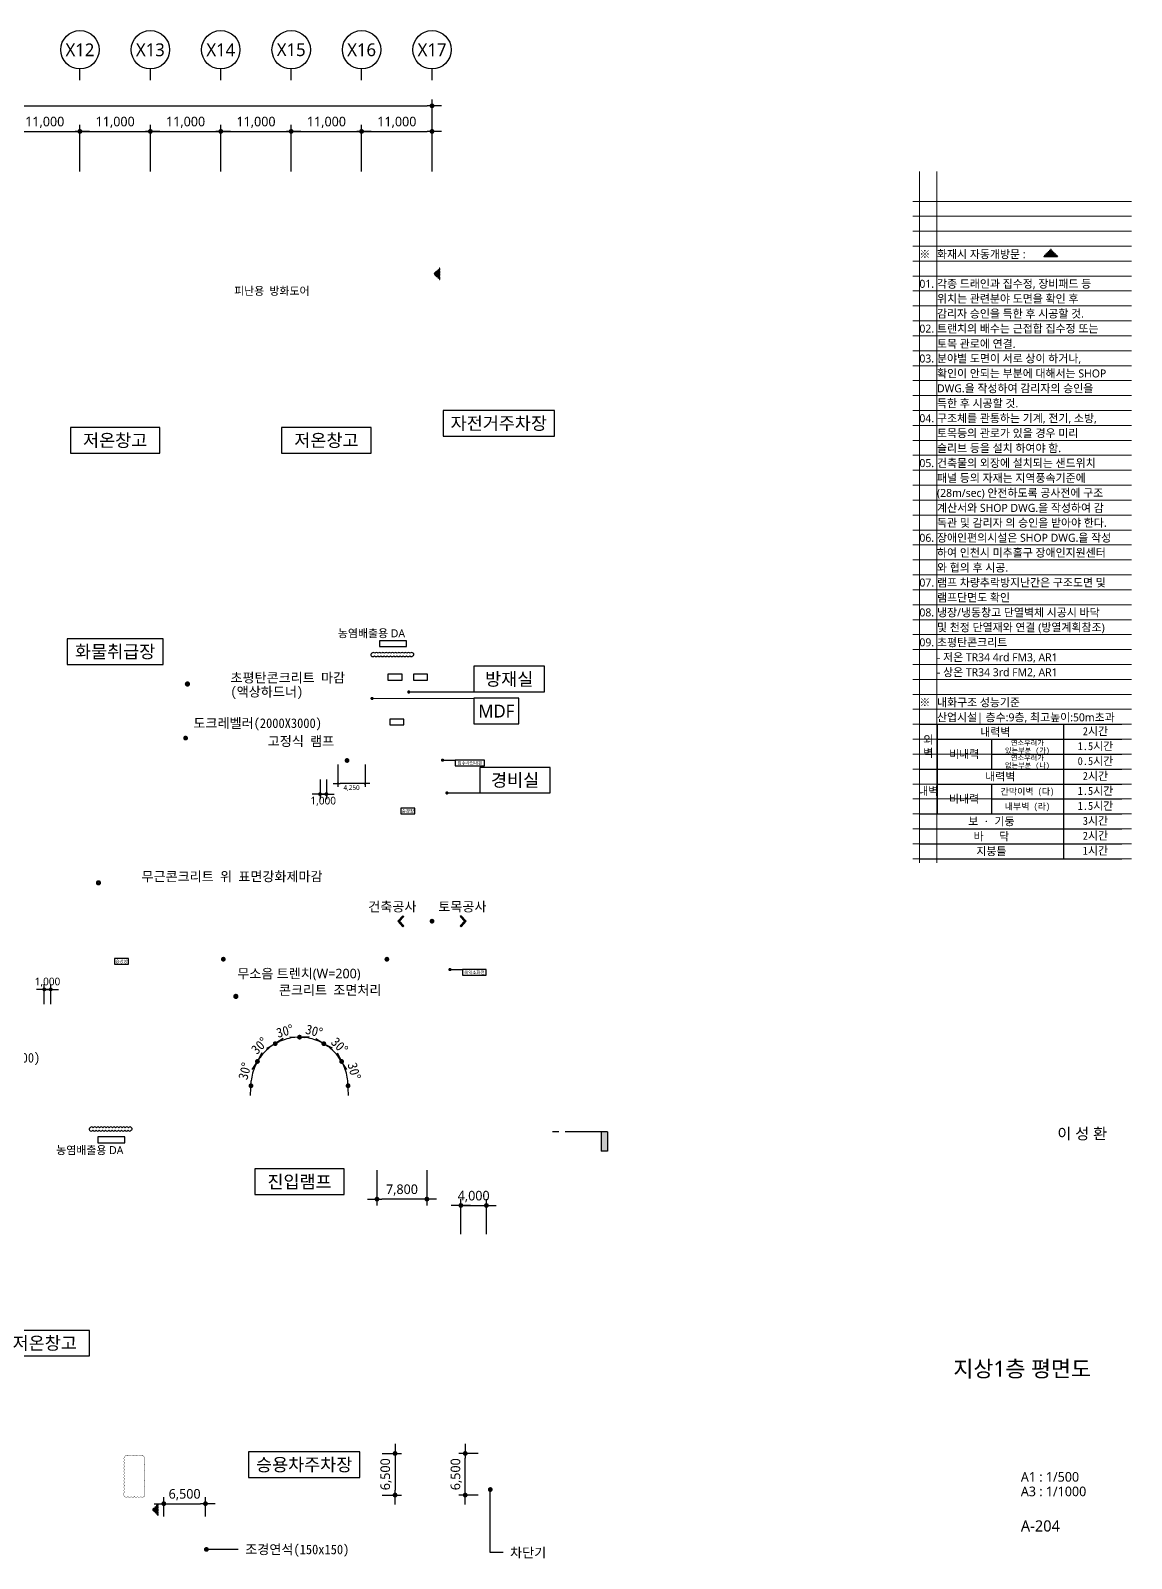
# Model space of a CAD drawing. Header units: millimetres. Extents: x 3546612 to 5615882, y 547008 to 3162891.
# Drawn here: x 4979396 to 5151369, y 1439266 to 1677891 of the extents above; entities that cross this region are included whole.
import ezdxf
from ezdxf.enums import TextEntityAlignment as Align

# ---------------------------------------------------------------- set-up
doc = ezdxf.new("R2010")
doc.units = ezdxf.units.MM
doc.linetypes.add('DASHDOTX2', pattern=[2, 1, -0.5, 0, -0.5])
for name, color, linetype, lineweight in [('A-AXIS-BUBL', 7, 'Continuous', 25), ('A-BORD-TEXT', 3, 'Continuous', 25), ('A-DIMS', 7, 'Continuous', 25), ('A-MKXS-LEAD', 7, 'Continuous', 25), ('A-MKXS-MAK1', 3, 'Continuous', 25), ('A-MKXS-MAK2', 3, 'DASHDOTX2', 25), ('A-MKXS-TEXT1', 3, 'Continuous', 25), ('A-XXXX-SYMB', 7, 'Continuous', 25), ('A-XXXX-TXT2', 3, 'Continuous', 25), ('REV-202205', 20, 'Continuous', 25)]:
    doc.layers.add(name, color=color, linetype=linetype, lineweight=lineweight)
doc.layers.add('A-XXXX-NPLT', color=144, linetype='Continuous', lineweight=15, plot=False)
doc.styles.add('HY울릉도L', font='')
doc.styles.add('XR-평면도$0$맑은 고딕', font='malgun.ttf')
doc.styles.add('돋움', font='')
doc.styles.add('돋움체', font='')
doc.styles.add('맑은 고딕', font='malgun.ttf')
doc.styles.add('맑은고딕', font='malgun.ttf')
doc.styles.get('HY울릉도L').set_extended_font_data('HYwulM')
doc.styles.get('돋움').set_extended_font_data('DotumChe')
doc.styles.get('돋움체').set_extended_font_data('DotumChe')
doc.dimstyles.new('CDIM', dxfattribs={"dimtxt": 3, "dimasz": 1.5, "dimexe": 2, "dimexo": 1, "dimgap": 1, "dimtad": 1, "dimdec": 0, "dimrnd": 0.5, "dimzin": 0, "dimdsep": 32, "dimlunit": 6, "dimtxsty": 'HY울릉도L', "dimblk1": '_CIDOT', "dimblk2": '_CIDOT', "dimsah": 1, "dimcen": 5.5, "dimclrd": 2, "dimclre": 2, "dimclrt": 7, "dimadec": 0, "dimazin": 0, "dimtfac": 1, "dimtdec": 0, "dimtix": 1, "dimtmove": 2, "dimatfit": 1, "dimldrblk": '_CIDOT', "dimfxl": 1, "dimtolj": 1, "dimtzin": 0, "dimlwd": -1, "dimarcsym": 0})

# ---------------------------------------------------------------- blocks, each defined once
blk = doc.blocks.new('_CIDOT')
at = {"color": 0, "linetype": 'ByBlock'}
blk.add_line((2, 0), (-1, 0), dxfattribs=at)
at = {"color": 0, "linetype": 'ByBlock', "const_width": 0.5}
blk.add_lwpolyline([(-0.25, 0, 1), (0.25, 0, 1)], format="xyb", close=True, dxfattribs=at)
blk = doc.blocks.new('*D38')
at = {"layer": 'A-DIMS', "lineweight": -2, "transparency": 16777216}
for p, q in [((236693, 255621), (236693, 262871)), ((247693, 255621), (247693, 262871))]:
    blk.add_line(p, q, dxfattribs=at)
at = {"layer": 'A-DIMS', "transparency": 16777216}
blk.add_line((237443, 261871), (246943, 261871), dxfattribs=at)
at = {"layer": 'A-DIMS', "transparency": 16777216, "xscale": 750, "yscale": 750, "zscale": 750, "rotation": 180}
blk.add_blockref('_CIDOT', (236693, 261871), dxfattribs=at)
at = {"layer": 'A-DIMS', "transparency": 16777216, "xscale": 750, "yscale": 750, "zscale": 750}
blk.add_blockref('_CIDOT', (247693, 261871), dxfattribs=at)
at = {"layer": 'A-DIMS', "color": 3, "transparency": 16777216, "insert": (242193, 263275), "char_height": 1500, "attachment_point": 5, "style": '맑은고딕'}
blk.add_mtext('\\A1;11,000', dxfattribs=at)
blk = doc.blocks.new('*D39')
at = {"layer": 'A-DIMS', "lineweight": -2, "transparency": 16777216}
for p, q in [((247693, 255621), (247693, 262871)), ((258693, 255621), (258693, 262871))]:
    blk.add_line(p, q, dxfattribs=at)
at = {"layer": 'A-DIMS', "transparency": 16777216}
blk.add_line((248443, 261871), (257943, 261871), dxfattribs=at)
at = {"layer": 'A-DIMS', "transparency": 16777216, "xscale": 750, "yscale": 750, "zscale": 750, "rotation": 180}
blk.add_blockref('_CIDOT', (247693, 261871), dxfattribs=at)
at = {"layer": 'A-DIMS', "transparency": 16777216, "xscale": 750, "yscale": 750, "zscale": 750}
blk.add_blockref('_CIDOT', (258693, 261871), dxfattribs=at)
at = {"layer": 'A-DIMS', "color": 3, "transparency": 16777216, "insert": (253193, 263275), "char_height": 1500, "attachment_point": 5, "style": '맑은고딕'}
blk.add_mtext('\\A1;11,000', dxfattribs=at)
blk = doc.blocks.new('*D40')
at = {"layer": 'A-DIMS', "lineweight": -2, "transparency": 16777216}
for p, q in [((258693, 255621), (258693, 262871)), ((269693, 255621), (269693, 262871))]:
    blk.add_line(p, q, dxfattribs=at)
at = {"layer": 'A-DIMS', "transparency": 16777216}
blk.add_line((259443, 261871), (268943, 261871), dxfattribs=at)
at = {"layer": 'A-DIMS', "transparency": 16777216, "xscale": 750, "yscale": 750, "zscale": 750, "rotation": 180}
blk.add_blockref('_CIDOT', (258693, 261871), dxfattribs=at)
at = {"layer": 'A-DIMS', "transparency": 16777216, "xscale": 750, "yscale": 750, "zscale": 750}
blk.add_blockref('_CIDOT', (269693, 261871), dxfattribs=at)
at = {"layer": 'A-DIMS', "color": 3, "transparency": 16777216, "insert": (264193, 263275), "char_height": 1500, "attachment_point": 5, "style": '맑은고딕'}
blk.add_mtext('\\A1;11,000', dxfattribs=at)
blk = doc.blocks.new('*D41')
at = {"layer": 'A-DIMS', "lineweight": -2, "transparency": 16777216}
for p, q in [((269693, 255621), (269693, 262871)), ((280693, 255621), (280693, 262871))]:
    blk.add_line(p, q, dxfattribs=at)
at = {"layer": 'A-DIMS', "transparency": 16777216}
blk.add_line((270443, 261871), (279943, 261871), dxfattribs=at)
at = {"layer": 'A-DIMS', "transparency": 16777216, "xscale": 750, "yscale": 750, "zscale": 750, "rotation": 180}
blk.add_blockref('_CIDOT', (269693, 261871), dxfattribs=at)
at = {"layer": 'A-DIMS', "transparency": 16777216, "xscale": 750, "yscale": 750, "zscale": 750}
blk.add_blockref('_CIDOT', (280693, 261871), dxfattribs=at)
at = {"layer": 'A-DIMS', "color": 3, "transparency": 16777216, "insert": (275193, 263275), "char_height": 1500, "attachment_point": 5, "style": '맑은고딕'}
blk.add_mtext('\\A1;11,000', dxfattribs=at)
blk = doc.blocks.new('*D42')
at = {"layer": 'A-DIMS', "lineweight": -2, "transparency": 16777216}
for p, q in [((280693, 255621), (280693, 262871)), ((291693, 255621), (291693, 262871))]:
    blk.add_line(p, q, dxfattribs=at)
at = {"layer": 'A-DIMS', "transparency": 16777216}
blk.add_line((281443, 261871), (290943, 261871), dxfattribs=at)
at = {"layer": 'A-DIMS', "transparency": 16777216, "xscale": 750, "yscale": 750, "zscale": 750, "rotation": 180}
blk.add_blockref('_CIDOT', (280693, 261871), dxfattribs=at)
at = {"layer": 'A-DIMS', "transparency": 16777216, "xscale": 750, "yscale": 750, "zscale": 750}
blk.add_blockref('_CIDOT', (291693, 261871), dxfattribs=at)
at = {"layer": 'A-DIMS', "color": 3, "transparency": 16777216, "insert": (286193, 263275), "char_height": 1500, "attachment_point": 5, "style": '맑은고딕'}
blk.add_mtext('\\A1;11,000', dxfattribs=at)
blk = doc.blocks.new('*D43')
at = {"layer": 'A-DIMS', "lineweight": -2, "transparency": 16777216}
for p, q in [((126693, 255621), (126693, 266871)), ((302693, 255621), (302693, 266871))]:
    blk.add_line(p, q, dxfattribs=at)
at = {"layer": 'A-DIMS', "transparency": 16777216}
blk.add_line((127443, 265871), (301943, 265871), dxfattribs=at)
at = {"layer": 'A-DIMS', "transparency": 16777216, "xscale": 750, "yscale": 750, "zscale": 750, "rotation": 180}
blk.add_blockref('_CIDOT', (126693, 265871), dxfattribs=at)
at = {"layer": 'A-DIMS', "transparency": 16777216, "xscale": 750, "yscale": 750, "zscale": 750}
blk.add_blockref('_CIDOT', (302693, 265871), dxfattribs=at)
at = {"layer": 'A-DIMS', "color": 3, "transparency": 16777216, "insert": (214693, 267275), "char_height": 1500, "attachment_point": 5, "style": '맑은고딕'}
blk.add_mtext('\\A1;176,000', dxfattribs=at)
blk = doc.blocks.new('*D44')
at = {"layer": 'A-DIMS', "lineweight": -2, "transparency": 16777216}
for p, q in [((291693, 255621), (291693, 262871)), ((302693, 255621), (302693, 262871))]:
    blk.add_line(p, q, dxfattribs=at)
at = {"layer": 'A-DIMS', "transparency": 16777216}
blk.add_line((292443, 261871), (301943, 261871), dxfattribs=at)
at = {"layer": 'A-DIMS', "transparency": 16777216, "xscale": 750, "yscale": 750, "zscale": 750, "rotation": 180}
blk.add_blockref('_CIDOT', (291693, 261871), dxfattribs=at)
at = {"layer": 'A-DIMS', "transparency": 16777216, "xscale": 750, "yscale": 750, "zscale": 750}
blk.add_blockref('_CIDOT', (302693, 261871), dxfattribs=at)
at = {"layer": 'A-DIMS', "color": 3, "transparency": 16777216, "insert": (297193, 263275), "char_height": 1500, "attachment_point": 5, "style": '맑은고딕'}
blk.add_mtext('\\A1;11,000', dxfattribs=at)
blk = doc.blocks.new('글_일반주차')
at = {"layer": 'A-XXXX-TXT2', "color": 0}
blk.add_lwpolyline([(-8700, -2000), (8700, -2000), (8700, 2000), (-8700, 2000)], close=True, dxfattribs=at)
at = {"layer": 'A-XXXX-TXT2', "style": '맑은고딕'}
blk.add_text('승용차주차장', height=2000, dxfattribs=at).set_placement((0, 0), align=Align.MIDDLE_CENTER)
blk = doc.blocks.new('글_방재실')
at = {"layer": 'A-XXXX-TXT2', "color": 0}
blk.add_lwpolyline([(-5500, -2000), (5500, -2000), (5500, 2000), (-5500, 2000)], close=True, dxfattribs=at)
at = {"layer": 'A-XXXX-TXT2', "style": '맑은고딕'}
blk.add_text('방재실', height=2000, dxfattribs=at).set_placement((0, 0), align=Align.MIDDLE_CENTER)
blk = doc.blocks.new('글_MDF')
at = {"layer": 'A-XXXX-TXT2', "color": 0}
blk.add_lwpolyline([(-3500, -2000), (3500, -2000), (3500, 2000), (-3500, 2000)], close=True, dxfattribs=at)
at = {"layer": 'A-XXXX-TXT2', "style": '맑은고딕'}
blk.add_text('MDF', height=2000, dxfattribs=at).set_placement((0, 0), align=Align.MIDDLE_CENTER)
blk = doc.blocks.new('글_자전거주차장')
at = {"layer": 'A-XXXX-TXT2', "color": 0}
blk.add_lwpolyline([(-8700, -2000), (8700, -2000), (8700, 2000), (-8700, 2000)], close=True, dxfattribs=at)
at = {"layer": 'A-XXXX-TXT2', "style": '맑은고딕'}
blk.add_text('자전거주차장', height=2000, dxfattribs=at).set_placement((0, 0), align=Align.MIDDLE_CENTER)
blk = doc.blocks.new('*D85')
at = {"layer": 'A-DIMS', "transparency": 16777216}
for p, q in [((5045862, 1494391), (5045112, 1494391)), ((5046612, 1494391), (5050612, 1494391)), ((5051362, 1494391), (5052112, 1494391))]:
    blk.add_line(p, q, dxfattribs=at)
at = {"layer": 'A-DIMS', "lineweight": -2, "transparency": 16777216}
for p, q in [((5046612, 1489891), (5046612, 1495391)), ((5050612, 1489891), (5050612, 1495391))]:
    blk.add_line(p, q, dxfattribs=at)
at = {"layer": 'A-DIMS', "transparency": 16777216, "xscale": 750, "yscale": 750, "zscale": 750}
blk.add_blockref('_CIDOT', (5046612, 1494391), dxfattribs=at)
at = {"layer": 'A-DIMS', "transparency": 16777216, "xscale": 750, "yscale": 750, "zscale": 750, "rotation": 180}
blk.add_blockref('_CIDOT', (5050612, 1494391), dxfattribs=at)
at = {"layer": 'A-DIMS', "color": 3, "transparency": 16777216, "insert": (5048612, 1495792), "char_height": 1500, "attachment_point": 5, "style": '맑은고딕'}
blk.add_mtext('\\A1;4,000', dxfattribs=at)
blk = doc.blocks.new('*D86')
at = {"layer": 'A-DIMS', "lineweight": -2, "transparency": 16777216}
for p, q in [((5034335, 1455666), (5037335, 1455666)), ((5034335, 1449166), (5037335, 1449166))]:
    blk.add_line(p, q, dxfattribs=at)
at = {"layer": 'A-DIMS', "transparency": 16777216}
blk.add_line((5036335, 1454916), (5036335, 1449916), dxfattribs=at)
at = {"layer": 'A-DIMS', "transparency": 16777216, "xscale": 750, "yscale": 750, "zscale": 750}
for p, rotation in [((5036335, 1455666), 90), ((5036335, 1449166), 270)]:
    blk.add_blockref('_CIDOT', p, dxfattribs=dict(at, rotation=rotation))
at = {"layer": 'A-DIMS', "color": 3, "transparency": 16777216, "insert": (5034934, 1452416), "char_height": 1500, "attachment_point": 5, "rotation": 90, "style": '맑은고딕'}
blk.add_mtext('\\A1;6,500', dxfattribs=at)
blk = doc.blocks.new('*D87')
at = {"layer": 'A-DIMS', "lineweight": -2, "transparency": 16777216}
for p, q in [((5049301, 1455666), (5046301, 1455666)), ((5049301, 1449166), (5046301, 1449166))]:
    blk.add_line(p, q, dxfattribs=at)
at = {"layer": 'A-DIMS', "transparency": 16777216}
blk.add_line((5047301, 1449916), (5047301, 1454916), dxfattribs=at)
at = {"layer": 'A-DIMS', "transparency": 16777216, "xscale": 750, "yscale": 750, "zscale": 750}
for p, rotation in [((5047301, 1455666), 90), ((5047301, 1449166), 270)]:
    blk.add_blockref('_CIDOT', p, dxfattribs=dict(at, rotation=rotation))
at = {"layer": 'A-DIMS', "color": 3, "transparency": 16777216, "insert": (5045900, 1452416), "char_height": 1500, "attachment_point": 5, "rotation": 90, "style": '맑은고딕'}
blk.add_mtext('\\A1;6,500', dxfattribs=at)
blk = doc.blocks.new('*D90')
at = {"layer": 'A-DIMS', "lineweight": -2, "transparency": 16777216}
for p, q in [((5000212, 1445819), (5000212, 1448819)), ((5006712, 1445819), (5006712, 1448819))]:
    blk.add_line(p, q, dxfattribs=at)
at = {"layer": 'A-DIMS', "transparency": 16777216}
blk.add_line((5000962, 1447819), (5005962, 1447819), dxfattribs=at)
at = {"layer": 'A-DIMS', "transparency": 16777216, "xscale": 750, "yscale": 750, "zscale": 750, "rotation": 180}
blk.add_blockref('_CIDOT', (5000212, 1447819), dxfattribs=at)
at = {"layer": 'A-DIMS', "transparency": 16777216, "xscale": 750, "yscale": 750, "zscale": 750}
blk.add_blockref('_CIDOT', (5006712, 1447819), dxfattribs=at)
at = {"layer": 'A-DIMS', "color": 3, "transparency": 16777216, "insert": (5003462, 1449220), "char_height": 1500, "attachment_point": 5, "style": '맑은고딕'}
blk.add_mtext('\\A1;6,500', dxfattribs=at)
blk = doc.blocks.new('글_경비실')
at = {"layer": 'A-XXXX-TXT2', "color": 0}
blk.add_lwpolyline([(0, 0), (11000, 0), (11000, 4000), (0, 4000)], close=True, dxfattribs=at)
at = {"layer": 'A-XXXX-TXT2', "style": '맑은고딕'}
blk.add_text('경비실', height=2000, dxfattribs=at).set_placement((5500, 2000), align=Align.MIDDLE_CENTER)
blk = doc.blocks.new('글_진입램프')
at = {"layer": 'A-XXXX-TXT2', "color": 0}
blk.add_lwpolyline([(-7000, -2000), (7000, -2000), (7000, 2000), (-7000, 2000)], close=True, dxfattribs=at)
at = {"layer": 'A-XXXX-TXT2', "style": '맑은고딕'}
blk.add_text('진입램프', height=2000, dxfattribs=at).set_placement((0, 0), align=Align.MIDDLE_CENTER)
blk = doc.blocks.new('글_승강장')
at = {"layer": 'A-XXXX-TXT2', "color": 0, "ltscale": 100}
blk.add_lwpolyline([(-1100, 450), (-1100, -450), (1100, -450), (1100, 450)], close=True, dxfattribs=at)
at = {"layer": 'A-XXXX-TXT2', "ltscale": 100, "style": 'XR-평면도$0$맑은 고딕'}
blk.add_text('승강장', height=500, dxfattribs=at).set_placement((0, 0), align=Align.MIDDLE_CENTER)
blk = doc.blocks.new('*D141')
at = {"layer": 'A-DIMS', "lineweight": -2, "transparency": 16777216}
for p, q in [((5024612, 1560940), (5024612, 1557840)), ((5025612, 1560940), (5025612, 1557840))]:
    blk.add_line(p, q, dxfattribs=at)
at = {"layer": 'A-DIMS', "transparency": 16777216}
for p, q in [((5024012, 1558640), (5023412, 1558640)), ((5025612, 1558640), (5024612, 1558640)), ((5026212, 1558640), (5026812, 1558640))]:
    blk.add_line(p, q, dxfattribs=at)
at = {"layer": 'A-DIMS', "transparency": 16777216, "xscale": 600, "yscale": 600, "zscale": 600}
blk.add_blockref('_CIDOT', (5024612, 1558640), dxfattribs=at)
at = {"layer": 'A-DIMS', "transparency": 16777216, "xscale": 600, "yscale": 600, "zscale": 600, "rotation": 180}
blk.add_blockref('_CIDOT', (5025612, 1558640), dxfattribs=at)
at = {"layer": 'A-DIMS', "color": 3, "transparency": 16777216, "insert": (5025112, 1557516), "char_height": 1200, "attachment_point": 5, "style": '맑은고딕'}
blk.add_mtext('\\A1;1,000', dxfattribs=at)
blk = doc.blocks.new('*D142')
at = {"layer": 'A-DIMS', "transparency": 16777216}
for p, q in [((4980942, 1528142), (4980342, 1528142)), ((4981542, 1528142), (4982542, 1528142)), ((4983142, 1528142), (4983742, 1528142))]:
    blk.add_line(p, q, dxfattribs=at)
at = {"layer": 'A-DIMS', "lineweight": -2, "transparency": 16777216}
for p, q in [((4981542, 1525842), (4981542, 1528942)), ((4982542, 1525842), (4982542, 1528942))]:
    blk.add_line(p, q, dxfattribs=at)
at = {"layer": 'A-DIMS', "transparency": 16777216, "xscale": 600, "yscale": 600, "zscale": 600}
blk.add_blockref('_CIDOT', (4981542, 1528142), dxfattribs=at)
at = {"layer": 'A-DIMS', "transparency": 16777216, "xscale": 600, "yscale": 600, "zscale": 600, "rotation": 180}
blk.add_blockref('_CIDOT', (4982542, 1528142), dxfattribs=at)
at = {"layer": 'A-DIMS', "color": 3, "transparency": 16777216, "insert": (4982042, 1529266), "char_height": 1200, "attachment_point": 5, "style": '맑은고딕'}
blk.add_mtext('\\A1;1,000', dxfattribs=at)
blk = doc.blocks.new('*D145')
at = {"layer": 'A-DIMS', "lineweight": -2, "transparency": 16777216}
for p, q in [((5033512, 1499891), (5033512, 1494391)), ((5041312, 1499891), (5041312, 1494391))]:
    blk.add_line(p, q, dxfattribs=at)
at = {"layer": 'A-DIMS', "transparency": 16777216}
blk.add_line((5040562, 1495391), (5034262, 1495391), dxfattribs=at)
at = {"layer": 'A-DIMS', "transparency": 16777216, "xscale": 750, "yscale": 750, "zscale": 750, "rotation": 180}
blk.add_blockref('_CIDOT', (5033512, 1495391), dxfattribs=at)
at = {"layer": 'A-DIMS', "transparency": 16777216, "xscale": 750, "yscale": 750, "zscale": 750}
blk.add_blockref('_CIDOT', (5041312, 1495391), dxfattribs=at)
at = {"layer": 'A-DIMS', "color": 3, "transparency": 16777216, "insert": (5037412, 1496792), "char_height": 1500, "attachment_point": 5, "style": '맑은고딕'}
blk.add_mtext('\\A1;7,800', dxfattribs=at)
blk = doc.blocks.new('*D149')
at = {"layer": 'A-DIMS', "lineweight": -2, "transparency": 16777216}
for p, q in [((5027412, 1563282), (5027412, 1559791)), ((5031662, 1563282), (5031662, 1559791))]:
    blk.add_line(p, q, dxfattribs=at)
at = {"layer": 'A-DIMS', "transparency": 16777216}
blk.add_line((5031287, 1560291), (5027787, 1560291), dxfattribs=at)
at = {"layer": 'A-DIMS', "transparency": 16777216, "xscale": 375, "yscale": 375, "zscale": 375, "rotation": 180}
blk.add_blockref('_CIDOT', (5027412, 1560291), dxfattribs=at)
at = {"layer": 'A-DIMS', "transparency": 16777216, "xscale": 375, "yscale": 375, "zscale": 375}
blk.add_blockref('_CIDOT', (5031662, 1560291), dxfattribs=at)
at = {"layer": 'A-DIMS', "color": 3, "transparency": 16777216, "insert": (5029537, 1559591), "char_height": 750, "attachment_point": 5, "style": '맑은고딕'}
blk.add_mtext('\\A1;4,250', dxfattribs=at)
blk = doc.blocks.new('*D155')
at = {"layer": 'A-DIMS', "transparency": 16777216}
blk.add_arc((5021412, 1513091), 7587, 35.666, 54.334, dxfattribs=at)
at = {"layer": 'A-DIMS', "transparency": 16777216, "xscale": 750, "yscale": 750, "zscale": 750}
for p, rotation in [((5025205, 1519662), 147.1669975516748), ((5027983, 1516885), 302.8330024483242)]:
    blk.add_blockref('_CIDOT', p, dxfattribs=dict(at, rotation=rotation))
at = {"layer": 'A-DIMS', "color": 3, "transparency": 16777216, "insert": (5027661, 1519341), "char_height": 1500, "attachment_point": 5, "rotation": 315, "style": '돋움'}
blk.add_mtext('\\A1;30°', dxfattribs=at)
blk = doc.blocks.new('*D156')
at = {"layer": 'A-DIMS', "transparency": 16777216}
blk.add_arc((5021412, 1513091), 7587, 5.666, 24.334, dxfattribs=at)
at = {"layer": 'A-DIMS', "transparency": 16777216, "xscale": 750, "yscale": 750, "zscale": 750}
for p, rotation in [((5027983, 1516885), 117.1669978841367), ((5028999, 1513091), 272.8330021158632)]:
    blk.add_blockref('_CIDOT', p, dxfattribs=dict(at, rotation=rotation))
at = {"layer": 'A-DIMS', "color": 3, "transparency": 16777216, "insert": (5029949, 1515379), "char_height": 1500, "attachment_point": 5, "rotation": 285, "style": '돋움'}
blk.add_mtext('\\A1;30°', dxfattribs=at)
blk = doc.blocks.new('*D157')
at = {"layer": 'A-DIMS', "transparency": 16777216}
blk.add_arc((5021412, 1513091), 7587, 65.666, 84.334, dxfattribs=at)
at = {"layer": 'A-DIMS', "transparency": 16777216, "xscale": 750, "yscale": 750, "zscale": 750}
for p, rotation in [((5021412, 1520678), 177.1669975516747), ((5025205, 1519662), 332.8330024483258)]:
    blk.add_blockref('_CIDOT', p, dxfattribs=dict(at, rotation=rotation))
at = {"layer": 'A-DIMS', "color": 3, "transparency": 16777216, "insert": (5023699, 1521628), "char_height": 1500, "attachment_point": 5, "rotation": 345, "style": '돋움'}
blk.add_mtext('\\A1;30°', dxfattribs=at)
blk = doc.blocks.new('*D158')
at = {"layer": 'A-DIMS', "transparency": 16777216}
blk.add_arc((5021412, 1513091), 7587, 125.666, 144.334, dxfattribs=at)
at = {"layer": 'A-DIMS', "transparency": 16777216, "xscale": 750, "yscale": 750, "zscale": 750}
for p, rotation in [((5017618, 1519662), 32.8330024483252), ((5014841, 1516885), 237.1669975516752)]:
    blk.add_blockref('_CIDOT', p, dxfattribs=dict(at, rotation=rotation))
at = {"layer": 'A-DIMS', "color": 3, "transparency": 16777216, "insert": (5015162, 1519341), "char_height": 1500, "attachment_point": 5, "rotation": 45, "style": '돋움'}
blk.add_mtext('\\A1;30°', dxfattribs=at)
blk = doc.blocks.new('*D159')
at = {"layer": 'A-DIMS', "transparency": 16777216}
blk.add_arc((5021412, 1513091), 7587, 155.666, 174.334, dxfattribs=at)
at = {"layer": 'A-DIMS', "transparency": 16777216, "xscale": 750, "yscale": 750, "zscale": 750}
for p, rotation in [((5014841, 1516885), 62.83300211586568), ((5013825, 1513091), 267.1669978841344)]:
    blk.add_blockref('_CIDOT', p, dxfattribs=dict(at, rotation=rotation))
at = {"layer": 'A-DIMS', "color": 3, "transparency": 16777216, "insert": (5012875, 1515379), "char_height": 1500, "attachment_point": 5, "rotation": 75, "style": '돋움'}
blk.add_mtext('\\A1;30°', dxfattribs=at)
blk = doc.blocks.new('*D160')
at = {"layer": 'A-DIMS', "transparency": 16777216}
blk.add_arc((5021412, 1513091), 7587, 95.666, 114.334, dxfattribs=at)
at = {"layer": 'A-DIMS', "transparency": 16777216, "xscale": 750, "yscale": 750, "zscale": 750}
for p, rotation in [((5017618, 1519662), 207.166997551675), ((5021412, 1520678), 2.833002448324718)]:
    blk.add_blockref('_CIDOT', p, dxfattribs=dict(at, rotation=rotation))
at = {"layer": 'A-DIMS', "color": 3, "transparency": 16777216, "insert": (5019124, 1521628), "char_height": 1500, "attachment_point": 5, "rotation": 15, "style": '돋움'}
blk.add_mtext('\\A1;30°', dxfattribs=at)
blk = doc.blocks.new('글_저온창고')
at = {"layer": 'A-XXXX-TXT2', "color": 0}
blk.add_lwpolyline([(-7000, -2000), (7000, -2000), (7000, 2000), (-7000, 2000)], close=True, dxfattribs=at)
at = {"layer": 'A-XXXX-TXT2', "style": '맑은고딕'}
blk.add_text('저온창고', height=2000, dxfattribs=at).set_placement((0, 0), align=Align.MIDDLE_CENTER)
blk = doc.blocks.new('글_입주사입간판')
at = {"layer": 'A-XXXX-TXT2', "color": 0, "ltscale": 100}
blk.add_lwpolyline([(-2300, 450), (-2300, -450), (2300, -450), (2300, 450)], close=True, dxfattribs=at)
at = {"layer": 'A-XXXX-TXT2', "ltscale": 100, "style": 'XR-평면도$0$맑은 고딕'}
blk.add_text('입주사안내판', height=500, dxfattribs=at).set_placement((0, 0), align=Align.MIDDLE_CENTER)
blk = doc.blocks.new('글_옥외소화전')
at = {"layer": 'A-XXXX-TXT2', "color": 0, "ltscale": 100}
blk.add_lwpolyline([(-1850, 450), (-1850, -450), (1850, -450), (1850, 450)], close=True, dxfattribs=at)
at = {"layer": 'A-XXXX-TXT2', "ltscale": 100, "style": 'XR-평면도$0$맑은 고딕'}
blk.add_text('옥외소화전', height=500, dxfattribs=at).set_placement((0, 0), align=Align.MIDDLE_CENTER)
blk = doc.blocks.new('ARROW2')
blk.add_lwpolyline([(0, 0.87), (0.74, 0), (0, -0.87), (0.15, -1), (1, 0), (0.15, 1)], close=True)
for points in [[(0, 0.87), (0.15, 1), (0.74, 0), (1, 0)], [(0.74, 0), (1, 0), (0, -0.87), (0.15, -1)]]:
    blk.add_solid(points)
blk = doc.blocks.new('A$C46A32BF9')
at = {"layer": 'A-MKXS-MAK1'}
blk.add_hatch(color=256, dxfattribs=at).paths.add_polyline_path([(329116, 102621), (330116, 102621), (330116, 105621), (329116, 105621)])
for p, q in [((322486, 105621), (321486, 105621)), ((330116, 105621), (323486, 105621)), ((329116, 105621), (329116, 102621)), ((330116, 105621), (330116, 102621)), ((330116, 102621), (329116, 102621))]:
    blk.add_line(p, q, dxfattribs=at)
blk = doc.blocks.new('NOTE(220317)')
at = {"layer": 'A-XXXX-NPLT'}
for p, q in [((1010649.8, 179732.7), (1010649.8, 175412.7)), ((1010759.8, 179732.7), (1010759.8, 175412.7)), ((1010609.8, 179546.1), (1011974.8, 179546.1)), ((1010609.8, 179452.7), (1011974.8, 179452.7)), ((1010609.8, 179359.4), (1011974.8, 179359.4)), ((1010609.8, 179266.1), (1011974.8, 179266.1)), ((1010609.8, 179172.7), (1011974.8, 179172.7)), ((1010609.8, 179079.4), (1011974.8, 179079.4)), ((1010609.8, 178986.1), (1011974.8, 178986.1)), ((1010609.8, 178892.7), (1011974.8, 178892.7)), ((1010609.8, 178799.4), (1011974.8, 178799.4)), ((1010609.8, 178706.1), (1011974.8, 178706.1)), ((1010609.8, 178612.7), (1011974.8, 178612.7)), ((1010609.8, 178519.4), (1011974.8, 178519.4)), ((1010609.8, 178426.1), (1011974.8, 178426.1)), ((1010609.8, 178332.7), (1011974.8, 178332.7)), ((1010609.8, 178239.4), (1011974.8, 178239.4)), ((1010609.8, 178146.1), (1011974.8, 178146.1)), ((1010609.8, 178052.7), (1011974.8, 178052.7)), ((1010609.8, 177959.4), (1011974.8, 177959.4)), ((1010609.8, 177866.1), (1011974.8, 177866.1)), ((1010609.8, 177772.7), (1011974.8, 177772.7)), ((1010609.8, 177679.4), (1011974.8, 177679.4)), ((1010609.8, 177586.1), (1011974.8, 177586.1)), ((1010609.8, 177492.7), (1011974.8, 177492.7)), ((1010609.8, 177399.4), (1011974.8, 177399.4)), ((1010609.8, 177306.1), (1011974.8, 177306.1)), ((1010609.8, 177212.7), (1011974.8, 177212.7)), ((1010609.8, 177119.4), (1011974.8, 177119.4)), ((1010609.8, 177026.1), (1011974.8, 177026.1)), ((1010609.8, 176932.7), (1011974.8, 176932.7)), ((1010609.8, 176839.4), (1011974.8, 176839.4)), ((1010609.8, 176746.1), (1011974.8, 176746.1)), ((1010609.8, 176652.7), (1011974.8, 176652.7)), ((1010609.8, 176559.4), (1011974.8, 176559.4)), ((1010609.8, 176466.1), (1011974.8, 176466.1)), ((1010609.8, 176372.7), (1011974.8, 176372.7)), ((1010609.8, 176279.4), (1011974.8, 176279.4)), ((1010609.8, 176186.1), (1011974.8, 176186.1)), ((1010609.8, 176092.7), (1011974.8, 176092.7)), ((1010609.8, 175999.4), (1011974.8, 175999.4)), ((1010609.8, 175906.1), (1011974.8, 175906.1)), ((1010609.8, 175812.7), (1011974.8, 175812.7)), ((1010609.8, 175719.4), (1011974.8, 175719.4)), ((1010609.8, 175626.1), (1011974.8, 175626.1)), ((1010609.8, 175532.7), (1011974.8, 175532.7)), ((1010609.8, 175439.4), (1011974.8, 175439.4))]:
    blk.add_line(p, q, dxfattribs=at)
blk = doc.blocks.new('NOTE_평면도')
h = blk.add_hatch(color=240)
h.dxf.hatch_style = 1
h.paths.add_polyline_path([(8008.9, 4986.8), (7986.9, 5008.8), (7964.9, 4986.8)])
for points in [[(7576.5, 3525.6), (8209, 3525.6)], [(7631.5, 3525.6), (7631.5, 3245.6)], [(8026.5, 3525.6), (8026.5, 3105.6)], [(7631.5, 3478.9), (8209, 3478.9)], [(7801.5, 3478.9), (7801.5, 3385.6)], [(7801.5, 3432.3), (8209, 3432.3)], [(7576.5, 3385.6), (8209, 3385.6)], [(7631.5, 3338.9), (8209, 3338.9)], [(7801.5, 3338.9), (7801.5, 3245.6)], [(7576.5, 3245.6), (8209, 3245.6)], [(7801.5, 3292.3), (8209, 3292.3)], [(7576.5, 3198.9), (8209, 3198.9)], [(7576.5, 3152.3), (8209, 3152.3)], [(7576.5, 3105.6), (8209, 3105.6)]]:
    blk.add_lwpolyline(points)
at = {"layer": 'A-MKXS-MAK2', "color": 240}
blk.add_lwpolyline([(8008.9, 4986.8), (7986.9, 5008.8), (7964.9, 4986.8)], close=True, dxfattribs=at)
at = {"layer": 'A-XXXX-TXT2', "style": '맑은 고딕'}
for s, p in [('※', (7576.5, 4993.9)), ('화재시 자동개방문 : ', (7631.5, 4993.9)), ('각종 드래인과 집수정, 장비패드 등', (7631.5, 4901.4)), ('01.', (7576.5, 4901.4)), ('위치는 관련분야 도면을 확인 후', (7631.5, 4854.8)), ('감리자 승인을 득한 후 시공할 것.', (7631.5, 4808.1)), ('02.', (7576.5, 4761.4)), ('트랜치의 배수는 근접합 집수정 또는', (7631.5, 4761.4)), ('토목 관로에 연결.', (7631.5, 4713.9)), ('03.', (7576.5, 4668.1)), ('분야별 도면이 서로 상이 하거나,', (7631.5, 4668.1)), ('확인이 안되는 부분에 대해서는 SHOP', (7631.5, 4621.4)), ('DWG.을 작성하여 감리자의 승인을', (7631.5, 4574.8)), ('득한 후 시공할 것.', (7631.5, 4528.1)), ('04.', (7576.5, 4481.4)), ('구조체를 관통하는 기계, 전기, 소방,', (7631.5, 4481.4)), ('토목등의 관로가 있을 경우 미리', (7631.5, 4434.8)), ('슬리브 등을 설치 하여야 함.', (7631.5, 4388.1)), ('05.', (7576.5, 4341.4)), ('건축물의 외장에 설치되는 샌드위치', (7631.5, 4341.4)), ('패널 등의 자재는 지역풍속기준에', (7631.5, 4294.8)), ('(28m/sec) 안전하도록 공사전에 구조', (7631.5, 4248.1)), ('계산서와 SHOP DWG.을 작성하여 감', (7631.5, 4201.4)), ('독관 및 감리자 의 승인을 받아야 한다.', (7631.5, 4154.8)), ('06.', (7576.5, 4108.1)), ('장애인편의시설은 SHOP DWG.을 작성', (7631.5, 4108.1)), ('하여 인천시 미추홀구 장애인지원센터', (7631.5, 4061.4)), ('와 협의 후 시공.', (7631.5, 4014.8)), ('07.', (7576.5, 3968.1)), ('램프 차량추락방지난간은 구조도면 및', (7631.5, 3968.1)), ('램프단면도 확인', (7631.5, 3921.4)), ('08.', (7576.5, 3874.8)), ('냉장/냉동창고 단열벽체 시공시 바닥', (7631.5, 3874.8)), ('및 천정 단열재와 연결 (방열계획참조)', (7631.5, 3828.1)), ('09.', (7576.5, 3781.4)), ('초평탄콘크리트', (7631.5, 3781.4)), ('- 저온 TR34 4rd FM3, AR1', (7631.5, 3734.8)), ('- 상온 TR34 3rd FM2, AR1', (7631.5, 3688.1)), ('※', (7576.5, 3593.9)), ('내화구조 성능기준', (7631.5, 3593.9)), ('산업시설| 층수:9층, 최고높이:50m초과', (7631.5, 3547.2))]:
    blk.add_text(s, height=25, dxfattribs=at).set_placement(p, align=Align.MIDDLE_LEFT)
at = {"layer": 'A-XXXX-TXT2', "style": '돋움체'}
for s, height, p in [('내력벽', 25, (7813.7, 3501.4)), ('2시간', 25, (8126.5, 3503.9)), ('비내력', 25, (7716.5, 3432.3)), ('있는부분 (가)', 16, (7914, 3443.6)), ('연소우려가', 16, (7914, 3467.6)), ('1.5시간', 25, (8126.5, 3457.3)), ('없는부분 (나)', 16, (7914, 3396.9)), ('연소우려가', 16, (7914, 3420.9)), ('0.5시간', 25, (8126.5, 3410.6)), ('내력벽', 25, (7829, 3362.3)), ('2시간', 25, (8126.5, 3363.9)), ('비내력', 25, (7716.1, 3292.3)), ('간막이벽 (다)', 20, (7914, 3315.6)), ('1.5시간', 25, (8126.5, 3317.3)), ('내부벽 (라)', 20, (7914, 3268.9)), ('1.5시간', 25, (8126.5, 3270.6)), ('보 · 기둥', 25, (7801.5, 3222.3)), ('3시간', 25, (8126.5, 3223.9)), ('바   닥', 25, (7801.5, 3175.6)), ('2시간', 25, (8126.5, 3177.3)), ('지붕틀', 25, (7801.5, 3128.9)), ('1시간', 25, (8126.5, 3130.6))]:
    blk.add_text(s, height=height, dxfattribs=at).set_placement(p, align=Align.MIDDLE_CENTER)
at = {"layer": 'A-XXXX-TXT2', "char_height": 25, "attachment_point": 5, "style": '맑은 고딕'}
for s, width, insert in [('{\\fDotumChe|b0|i0|c129|p49;외\\P벽}', 24.9, (7604, 3455.1)), ('{\\fDotumChe|b0|i0|c129|p49;내벽}', 25, (7604, 3315.6))]:
    blk.add_mtext_dynamic_manual_height_columns(s, width=width, gutter_width=125, heights=[0], dxfattribs=dict(at, insert=insert))
blk = doc.blocks.new('글_작업장')
at = {"layer": 'A-XXXX-TXT2', "color": 0}
blk.add_lwpolyline([(-7500, -2000), (7500, -2000), (7500, 2000), (-7500, 2000)], close=True, dxfattribs=at)
at = {"layer": 'A-XXXX-TXT2', "style": '맑은고딕'}
blk.add_text('화물취급장', height=2000, dxfattribs=at).set_placement((0, 0), align=Align.MIDDLE_CENTER)
blk = doc.blocks.new('DIM(210222)')
for p, q in [((247693, 269870.6), (247693, 271620.6)), ((258693, 269870.6), (258693, 271620.6)), ((269693, 269870.6), (269693, 271620.6)), ((280693, 269870.6), (280693, 271620.6)), ((291693, 269870.6), (291693, 271620.6)), ((302693, 269870.6), (302693, 271620.6))]:
    blk.add_line(p, q)
at = {"layer": 'A-AXIS-BUBL', "ltscale": 0.2}
for centre in [(247693, 274620.6), (258693, 274620.6), (269693, 274620.6), (280693, 274620.6), (291693, 274620.6), (302693, 274620.6)]:
    blk.add_circle(centre, 3000, dxfattribs=at)
at = {"layer": 'A-XXXX-TXT2', "ltscale": 0.2, "style": '맑은고딕'}
for s, p in [('X12', (247693, 274620.6)), ('X13', (258693, 274620.6)), ('X14', (269693, 274620.6)), ('X15', (280693, 274620.6)), ('X16', (291693, 274620.6)), ('X17', (302693, 274620.6))]:
    blk.add_text(s, height=2000, dxfattribs=at).set_placement(p, align=Align.MIDDLE)
at = {"layer": 'A-DIMS'}
for p1, p2, distance, picture, middle in [((126693, 255120.6), (302693, 255120.6), 10750, '*D43', (214693, 267275.5)), ((236693, 255120.6), (247693, 255120.6), 6750, '*D38', (242193, 263275.5)), ((247693, 255120.6), (258693, 255120.6), 6750, '*D39', (253193, 263275.5)), ((258693, 255120.6), (269693, 255120.6), 6750, '*D40', (264193, 263275.5)), ((269693, 255120.6), (280693, 255120.6), 6750, '*D41', (275193, 263275.5)), ((280693, 255120.6), (291693, 255120.6), 6750, '*D42', (286193, 263275.5)), ((291693, 255120.6), (302693, 255120.6), 6750, '*D44', (297193, 263275.5))]:
    dim = blk.add_aligned_dim(p1=p1, p2=p2, distance=distance, dimstyle='CDIM', override={"dimscale": 500, "dimtxsty": '맑은고딕', "dimclrd": 256, "dimclre": 256, "dimclrt": 3}, dxfattribs=at)
    dim.commit()
    dim.dimension.update_dxf_attribs({"geometry": picture, "text_midpoint": middle})

msp = doc.modelspace()

# ---------------------------------------------------------------- hatches: boundary and pattern name
h = msp.add_hatch(color=240)
h.dxf.hatch_style = 1
h.paths.add_polyline_path([(5043310.8, 1640771), (5042431.1, 1639891.2), (5043310.8, 1639011.5)])
h = msp.add_hatch(color=240)
h.dxf.hatch_style = 1
h.paths.add_polyline_path([(4999310.8, 1447771), (4998431.1, 1446891.2), (4999310.8, 1446011.5)])

# ---------------------------------------------------------------- linework, layer by layer
at = {"layer": 'A-MKXS-LEAD'}
msp.add_line((5011838.3, 1440675.8), (5006861.8, 1440675.8), dxfattribs=at)
for points, const_width in [([(5003695.8, 1575856.1, 1), (5004110.4, 1575814.7, 1)], 400), ([(5003424.3, 1567391.2, 1), (5003799.3, 1567391.2, 1)], 375), ([(5028649.9, 1563891.2, 1), (5029024.9, 1563891.2, 1)], 375), ([(4989796.1, 1544808.1, 1), (4990210.7, 1544766.7, 1)], 400), ([(5009323.3, 1532854.5, 1), (5009698.3, 1532854.5, 1)], 375), ([(5035244.6, 1532854.5, -1), (5034869.6, 1532854.5, -1)], 375), ([(5011261.4, 1527063.7, 1), (5011676, 1527022.3, 1)], 400), ([(5051019.3, 1450027.7, -1), (5051394.3, 1450027.7, -1)], 375), ([(5006674.3, 1440675.8, 1), (5007049.3, 1440675.8, 1)], 375)]:
    msp.add_lwpolyline(points, format="xyb", close=True, dxfattribs=dict(at, const_width=const_width))
msp.add_lwpolyline([(5053206.8, 1440175.9), (5051206.8, 1440175.9), (5051206.8, 1450027.7)], dxfattribs=at)
at = {"layer": 'A-MKXS-MAK2', "color": 240}
for points in [[(5043310.8, 1640771), (5042431.1, 1639891.2), (5043310.8, 1639011.5)], [(4999310.8, 1447771), (4998431.1, 1446891.2), (4999310.8, 1446011.5)]]:
    msp.add_lwpolyline(points, close=True, dxfattribs=at)
at = {"layer": 'A-XXXX-SYMB'}
for points, const_width in [([(5032741.4, 1573453.5, 1), (5032741.4, 1573703.5, 1)], 250), ([(5038479.2, 1574453.5, 0.92592593), (5038479.2, 1574723.5, 0.92592593)], 250), ([(5043761.8, 1563816.2, 1), (5043761.8, 1564066.2, 1)], 250), ([(5044438.9, 1558691.5, 1), (5044438.9, 1558941.5, 1)], 250), ([(5041924.3, 1538791.2, -1), (5042299.3, 1538791.2, -1)], 375), ([(5044911.8, 1531116.2, 1), (5044911.8, 1531366.2, 1)], 250)]:
    msp.add_lwpolyline(points, format="xyb", close=True, dxfattribs=dict(at, const_width=const_width))
for points in [[(5032741.4, 1573578.5), (5048661, 1573598.5)], [(5038479.2, 1574598.5), (5048661, 1574598.5)], [(5043761.8, 1563941.2), (5045724.1, 1563941.2)], [(5044438.9, 1558816.5), (5052288, 1558816.5)], [(5044911.8, 1531241.2), (5046874.1, 1531241.2)]]:
    msp.add_lwpolyline(points, dxfattribs=at)
at = {"layer": 'A-XXXX-TXT2', "color": 0, "ltscale": 100}
for points in [[(5033911.8, 1582591.2), (5033911.8, 1581691.2), (5038111.8, 1581691.2), (5038111.8, 1582591.2)], [(5035228.4, 1577355.5), (5035228.4, 1576455.5), (5037428.4, 1576455.5), (5037428.4, 1577355.5)], [(5039215.6, 1577355.5), (5039215.6, 1576455.5), (5041415.6, 1576455.5), (5041415.6, 1577355.5)], [(5035498.9, 1570362.8), (5035498.9, 1569462.8), (5037698.9, 1569462.8), (5037698.9, 1570362.8)], [(4989911.8, 1505091.2), (4989911.8, 1504191.2), (4994111.8, 1504191.2), (4994111.8, 1505091.2)]]:
    msp.add_lwpolyline(points, close=True, dxfattribs=at)
at = {"layer": 'REV-202205'}
for points in [[(5032622.1, 1580237.2, 0.52056705), (5033122.1, 1580237.2, 0.52056705), (5033622.1, 1580237.2, 0.52056705), (5034122.1, 1580237.2, 0.52056705), (5034622.1, 1580237.2, 0.52056705), (5035122.1, 1580237.2, 0.52056705), (5035622.1, 1580237.2, 0.52056705), (5036122.1, 1580237.2, 0.52056705), (5036622.1, 1580237.2, 0.52056705), (5037122.1, 1580237.2, 0.52056705), (5037622.1, 1580237.2, 0.52056705), (5038122.1, 1580237.2, 0.52056705), (5038622.1, 1580237.2, 0.52056705), (5039122.1, 1580237.2, 0.52056705), (5039187.7, 1580631.9, 0.52056705), (5038687.7, 1580631.9, 0.52056705), (5038187.7, 1580631.9, 0.52056705), (5037687.7, 1580631.9, 0.52056705), (5037187.7, 1580631.9, 0.52056705), (5036687.7, 1580631.9, 0.52056705), (5036187.7, 1580631.9, 0.52056705), (5035687.7, 1580631.9, 0.52056705), (5035187.7, 1580631.9, 0.52056705), (5034687.7, 1580631.9, 0.52056705), (5034187.7, 1580631.9, 0.52056705), (5033687.7, 1580631.9, 0.52056705), (5033187.7, 1580631.9, 0.52056705), (5032687.7, 1580631.9, 0.52056705)], [(4988622.1, 1506137.2, 0.52056705), (4989122.1, 1506137.2, 0.52056705), (4989622.1, 1506137.2, 0.52056705), (4990122.1, 1506137.2, 0.52056705), (4990622.1, 1506137.2, 0.52056705), (4991122.1, 1506137.2, 0.52056705), (4991622.1, 1506137.2, 0.52056705), (4992122.1, 1506137.2, 0.52056705), (4992622.1, 1506137.2, 0.52056705), (4993122.1, 1506137.2, 0.52056705), (4993622.1, 1506137.2, 0.52056705), (4994122.1, 1506137.2, 0.52056705), (4994622.1, 1506137.2, 0.52056705), (4995122.1, 1506137.2, 0.52056705), (4995187.7, 1506531.9, 0.52056705), (4994687.7, 1506531.9, 0.52056705), (4994187.7, 1506531.9, 0.52056705), (4993687.7, 1506531.9, 0.52056705), (4993187.7, 1506531.9, 0.52056705), (4992687.7, 1506531.9, 0.52056705), (4992187.7, 1506531.9, 0.52056705), (4991687.7, 1506531.9, 0.52056705), (4991187.7, 1506531.9, 0.52056705), (4990687.7, 1506531.9, 0.52056705), (4990187.7, 1506531.9, 0.52056705), (4989687.7, 1506531.9, 0.52056705), (4989187.7, 1506531.9, 0.52056705), (4988687.7, 1506531.9, 0.52056705)]]:
    msp.add_lwpolyline(points, format="xyb", close=True, dxfattribs=at)
at = {"layer": 'REV-202205', "const_width": 50}
msp.add_lwpolyline([(4994111.8, 1448941.2, 0.52056705), (4994611.8, 1448941.2, 0.52056705), (4995111.8, 1448941.2, 0.52056705), (4995611.8, 1448941.2, 0.52056705), (4996111.8, 1448941.2, 0.52056705), (4996611.8, 1448941.2, 0.52056705), (4997111.8, 1448941.2, 0.52056705), (4997111.8, 1449441.2, 0.52056705), (4997111.8, 1449941.2, 0.52056705), (4997111.8, 1450441.2, 0.52056705), (4997111.8, 1450941.2, 0.52056705), (4997111.8, 1451441.2, 0.52056705), (4997111.8, 1451941.2, 0.52056705), (4997111.8, 1452441.2, 0.52056705), (4997111.8, 1452941.2, 0.52056705), (4997111.8, 1453441.2, 0.52056705), (4997111.8, 1453941.2, 0.52056705), (4997111.8, 1454441.2, 0.52056705), (4997111.8, 1454941.2, 0.52056705), (4996961.8, 1455291.2, 0.52056705), (4996461.8, 1455291.2, 0.52056705), (4995961.8, 1455291.2, 0.52056705), (4995461.8, 1455291.2, 0.52056705), (4994961.8, 1455291.2, 0.52056705), (4994461.8, 1455291.2, 0.52056705), (4994111.8, 1455141.2, 0.52056705), (4994111.8, 1454641.2, 0.52056705), (4994111.8, 1454141.2, 0.52056705), (4994111.8, 1453641.2, 0.52056705), (4994111.8, 1453141.2, 0.52056705), (4994111.8, 1452641.2, 0.52056705), (4994111.8, 1452141.2, 0.52056705), (4994111.8, 1451641.2, 0.52056705), (4994111.8, 1451141.2, 0.52056705), (4994111.8, 1450641.2, 0.52056705), (4994111.8, 1450141.2, 0.52056705), (4994111.8, 1449641.2, 0.52056705)], format="xyb", close=True, dxfattribs=at)

# ---------------------------------------------------------------- block references
for name, p in [('DIM(210222)', (4739418.8, 1400270.6)), ('A$C46A32BF9', (4739418.8, 1400270.6)), ('글_자전거주차장', (5052544.9, 1616556.7)), ('글_저온창고', (4992611.8, 1613891.2)), ('글_저온창고', (5025611.8, 1613891.2)), ('글_작업장', (4992611.8, 1580891.2)), ('글_방재실', (5054161, 1576598.5)), ('글_MDF', (5052161, 1571598.5)), ('글_입주사입간판', (5048024.1, 1563491.2)), ('글_경비실', (5049588, 1558816.5)), ('글_승강장', (5038336.8, 1555991.2)), ('글_승강장', (4993601.8, 1532522.7)), ('글_옥외소화전', (5048724.1, 1530791.2)), ('글_진입램프', (5021411.8, 1498091.2)), ('글_저온창고', (4981611.8, 1472891.2)), ('글_일반주차', (5022136.8, 1453917.4))]:
    msp.add_blockref(name, p)
for name, p, xscale, yscale, zscale in [('NOTE(220317)', (-20148001.6, -2837435.1), 25, 25, 25), ('NOTE_평면도', (4739418.8, 1393270.6), 50, 50, 50)]:
    msp.add_blockref(name, p, dxfattribs=dict(xscale=xscale, yscale=yscale, zscale=zscale))
at = {"layer": 'A-XXXX-SYMB', "yscale": -861.6031974333613, "zscale": 915.0208861333258, "rotation": 180}
for p, xscale in [((5037709, 1538791.2), 915.0208861333258), ((5046514.6, 1538791.2), -915.0208861333258)]:
    msp.add_blockref('ARROW2', p, dxfattribs=dict(at, xscale=xscale))

# ---------------------------------------------------------------- texts
at = {"layer": 'A-BORD-TEXT', "style": '맑은고딕'}
msp.add_text('이 성 환', height=1750, dxfattribs=at).set_placement((5147561.5, 1504731.8), align=Align.RIGHT)
msp.add_text('지상1층 평면도', height=2500, dxfattribs=at).set_placement((5134306.3, 1468883.1), align=Align.MIDDLE_CENTER)
for s, height, p in [('A1 : 1/500', 1500, (5134091.6, 1451255)), ('A3 : 1/1000', 1500, (5134091.6, 1448987.6)), ('A-204', 1750, (5134091.6, 1443469.4))]:
    msp.add_text(s, height=height, dxfattribs=at).set_placement(p)
at = {"layer": 'A-MKXS-TEXT1'}
for s, height, style, p in [('피난용 방화도어', 1250, '돋움체', (5011194.2, 1637222.1)), ('초평탄콘크리트 마감', 1500, '돋움체', (5010624.7, 1576823.1)), ('(액상하드너)', 1500, '돋움체', (5010624.7, 1574627.5)), ('도크레벨러(2000X3000)', 1500, '돋움체', (5004836.8, 1569722.4)), ('고정식 램프', 1500, '돋움체', (5016444, 1566906.7)), ('무근콘크리트 위 표면강화제마감', 1500, '돋움체', (4996725, 1545775.1)), ('건축공사', 1500, '돋움체', (5032150.2, 1541062.5)), ('토목공사', 1500, '돋움체', (5043089.3, 1541062.5)), ('무소음 트렌치(W=200)', 1500, '맑은고딕', (5011683.7, 1530613)), ('콘크리트 조면처리', 1500, '돋움체', (5018190.3, 1528030.7)), ('도크레벨러(2000X3000)', 1500, '돋움체', (4960836.8, 1517461.3)), ('조경연석(150x150)', 1500, '돋움체', (5012935.4, 1440675.8)), ('차단기', 1500, '돋움체', (5054303.9, 1440175.9))]:
    msp.add_text(s, height=height, dxfattribs=dict(at, style=style)).set_placement(p, align=Align.MIDDLE_LEFT)
at = {"layer": 'A-MKXS-TEXT1', "style": '맑은고딕'}
for p in [(5037897.9, 1583749.8), (4993897.9, 1503032.6)]:
    msp.add_text('농염배출용 DA', height=1250, dxfattribs=at).set_placement(p, align=Align.MIDDLE_RIGHT)

# ---------------------------------------------------------------- dimensions: what is measured, and where the dimension line sits
at = {"layer": 'A-DIMS'}
for base, p1, p2, override, picture, middle in [((5027411.8, 1560291.2), (5031661.8, 1563532.1), (5027411.8, 1563532.1), {"dimscale": 250, "dimtad": 4, "dimtxsty": '맑은고딕', "dimclrd": 256, "dimclre": 256, "dimclrt": 3}, '*D149', (5029536.8, 1559590.8)), ((5024611.8, 1558640.3), (5025611.8, 1561340.1), (5024611.8, 1561340.1), {"dimscale": 400, "dimtad": 4, "dimtxsty": '맑은고딕', "dimclrd": 256, "dimclre": 256, "dimclrt": 3}, '*D141', (5025111.8, 1557516.4))]:
    dim = msp.add_linear_dim(base=base, p1=p1, p2=p2, angle=180, dimstyle='CDIM', override=override, dxfattribs=at)
    dim.commit()
    dim.dimension.update_dxf_attribs({"geometry": picture, "text_midpoint": middle})
for base, line1, line2, picture, middle in [((5020094.3, 1520563.2), ((5021411.8, 1513091.2), (5008561.8, 1535348.1)), ((5021411.8, 1513091.2), (5021411.8, 1538791.2)), '*D160', (5019124.3, 1521628.3)), ((5024006.8, 1520220.9), ((5021411.8, 1513091.2), (5034261.8, 1535348.1)), ((5021411.8, 1513091.2), (5021411.8, 1538791.2)), '*D157', (5023699.3, 1521628.3)), ((5016534.8, 1518903.4), ((5021411.8, 1513091.2), (4999155, 1525941.2)), ((5021411.8, 1513091.2), (5008561.8, 1535348.1)), '*D158', (5015162.2, 1519340.8)), ((5027224, 1517968.2), ((5021411.8, 1513091.2), (5043668.7, 1525941.2)), ((5021411.8, 1513091.2), (5034261.8, 1535348.1)), '*D155', (5027661.4, 1519340.8)), ((5028883.8, 1514408.7), ((4995711.8, 1513091.2), (5047111.8, 1513091.2)), ((5021411.8, 1513091.2), (5043668.7, 1525941.2)), '*D156', (5029948.9, 1515378.7)), ((5014282.1, 1515686.2), ((5047111.8, 1513091.2), (4995711.8, 1513091.2)), ((5021411.8, 1513091.2), (4999155, 1525941.2)), '*D159', (5012874.7, 1515378.7))]:
    dim = msp.add_angular_dim_2l(base=base, line1=line1, line2=line2, dimstyle='CDIM', override={"dimscale": 500, "dimtxsty": '돋움', "dimclrd": 256, "dimclre": 256, "dimclrt": 3}, dxfattribs=at)
    dim.commit()
    dim.dimension.update_dxf_attribs({"geometry": picture, "text_midpoint": middle})
dim = msp.add_linear_dim(base=(4982542.2, 1528142.2), p1=(4981542.2, 1525442.4), p2=(4982542.2, 1525442.4), dimstyle='CDIM', override={"dimscale": 400, "dimtxsty": '맑은고딕', "dimclrd": 256, "dimclre": 256, "dimclrt": 3}, dxfattribs=at)
dim.commit()
dim.dimension.update_dxf_attribs({"geometry": '*D142', "text_midpoint": (4982042.2, 1529266.1)})
for p1, p2, distance, picture, middle in [((5041311.8, 1500391.2), (5033511.8, 1500391.2), 5000, '*D145', (5037411.8, 1496792)), ((5046611.8, 1489391.2), (5050611.8, 1489391.2), 5000, '*D85', (5048611.8, 1495792)), ((5033834.6, 1455666.2), (5033834.6, 1449166.2), 2500, '*D86', (5034933.7, 1452416.2)), ((5049800.8, 1449166.2), (5049800.8, 1455666.2), 2500, '*D87', (5045900, 1452416.2)), ((5000211.8, 1445319.1), (5006711.8, 1445319.1), 2500, '*D90', (5003461.8, 1449220))]:
    dim = msp.add_aligned_dim(p1=p1, p2=p2, distance=distance, dimstyle='CDIM', override={"dimscale": 500, "dimtxsty": '맑은고딕', "dimclrd": 256, "dimclre": 256, "dimclrt": 3}, dxfattribs=at)
    dim.commit()
    dim.dimension.update_dxf_attribs({"geometry": picture, "text_midpoint": middle})

doc.saveas('drawing.dxf')
